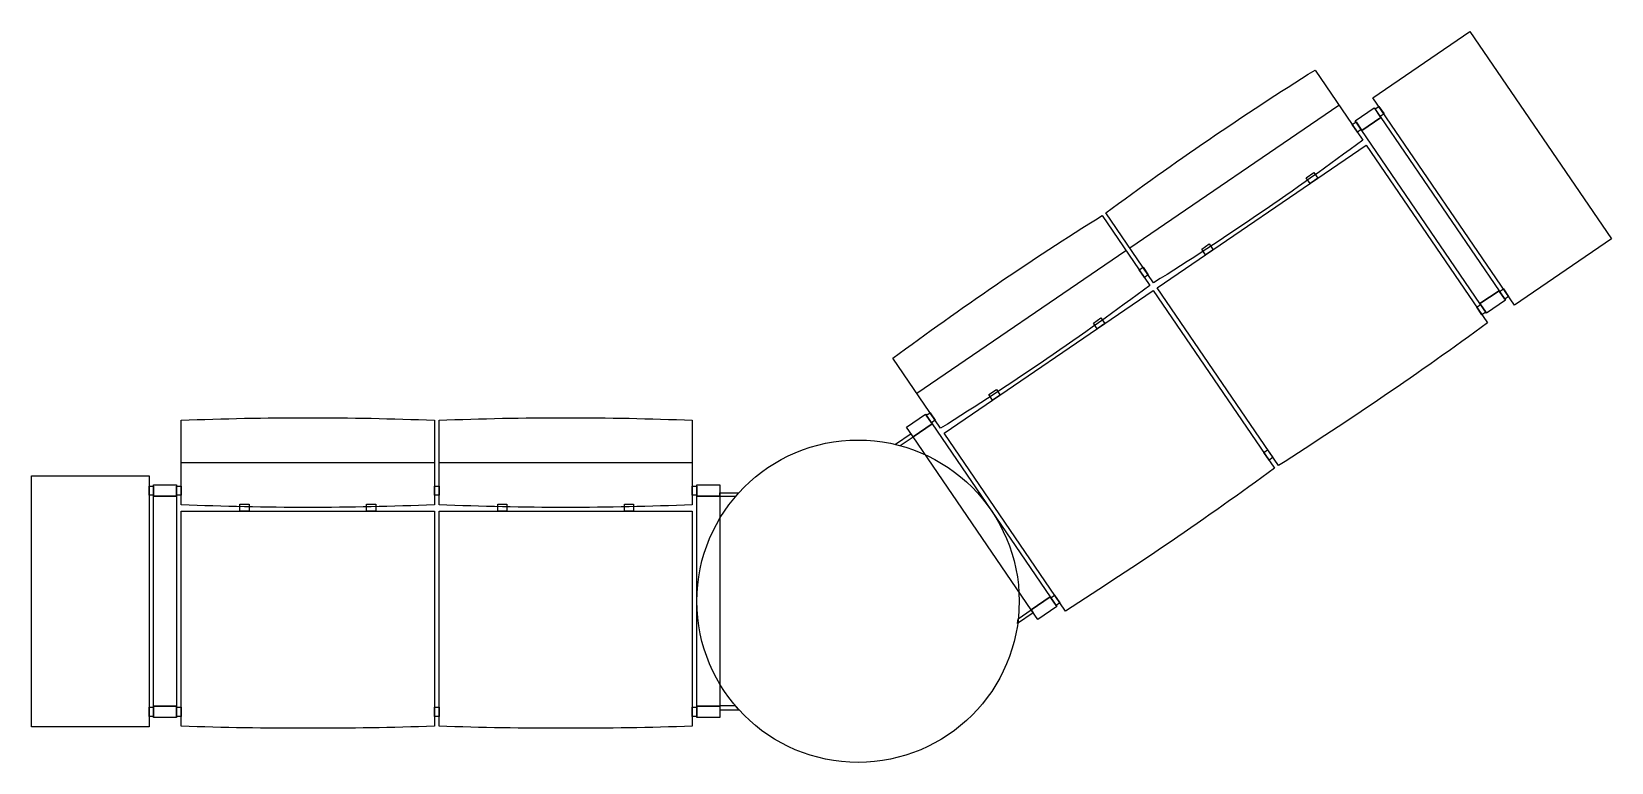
# Model space of a CAD drawing. Header units: millimetres. Extents: x -1716 to 1716, y -794 to 794.
import ezdxf

# ---------------------------------------------------------------- set-up
doc = ezdxf.new("R2010")
doc.units = ezdxf.units.MM
doc.header["$LTSCALE"] = 0.001

msp = doc.modelspace()

# ---------------------------------------------------------------- linework, layer by layer
for points in [[(1197.7, 649.7), (1408.4, 793.5), (1715.6, 343.4), (1505, 199.6), (1197.7, 649.7)], [(669.5, 323.9), (1123.8, 633.9)], [(1159.3, 599.6), (1200.6, 627.8), (1214.7, 607.2), (1173.4, 579), (1159.3, 599.6)], [(1152.6, 591.7), (1160.9, 597.3), (1172.1, 580.8), (1163.9, 575.2), (1152.6, 591.7)], [(1173.4, 579), (1214.7, 607.2), (1471.5, 230.9), (1430.2, 202.7), (1173.4, 579)], [(1052.9, 476.1), (1069.5, 487.4), (1077.9, 475), (1061.4, 463.7), (1052.9, 476.1)], [(207, 8.2), (661.2, 318.2)], [(825.8, 321.1), (842.3, 332.3), (850.8, 319.9), (834.3, 308.7), (825.8, 321.1)], [(690.1, 276), (698.3, 281.6), (709.6, 265.1), (701.4, 259.5), (690.1, 276)], [(1430.2, 202.7), (1471.5, 230.9), (1485.6, 210.3), (1444.3, 182.1), (1430.2, 202.7)], [(590.4, 160.4), (606.9, 171.7), (615.4, 159.3), (598.9, 148), (590.4, 160.4)], [(1423.2, 195.2), (1431.5, 200.9), (1442.7, 184.4), (1434.5, 178.7), (1423.2, 195.2)], [(363.3, 5.4), (379.8, 16.6), (388.2, 4.2), (371.7, -7), (363.3, 5.4)], [(227.5, -39.7), (235.8, -34.1), (247.1, -50.6), (238.8, -56.2), (227.5, -39.7)], [(184.7, -65.7), (226, -37.5), (240.1, -58), (198.8, -86.2), (184.7, -65.7)], [(198.8, -86.2), (240.1, -58), (496.9, -434.3), (455.6, -462.5), (198.8, -86.2)], [(194.4, -79.9), (160.5, -103), (170.9, -105.6), (198.9, -86.5), (194.4, -79.9)], [(960.7, -120.5), (968.9, -114.8), (980.2, -131.3), (972, -137), (960.7, -120.5)], [(-1460.6, -716), (-1715.6, -716), (-1715.6, -171), (-1460.6, -171), (-1460.6, -716)], [(-1390.6, -142.4), (-840.6, -142.4)], [(-830.6, -142.4), (-280.6, -142.4)], [(-1450.6, -190.8), (-1400.6, -190.8), (-1400.6, -215.7), (-1450.6, -215.7), (-1450.6, -190.8)], [(-1400.6, -193.5), (-1390.6, -193.5), (-1390.6, -213.5), (-1400.6, -213.5), (-1400.6, -193.5)], [(-840.6, -193.5), (-830.6, -193.5), (-830.6, -213.5), (-840.6, -213.5), (-840.6, -193.5)], [(-280.6, -193.5), (-270.6, -193.5), (-270.6, -213.5), (-280.6, -213.5), (-280.6, -193.5)], [(-270.6, -190.8), (-220.6, -190.8), (-220.6, -215.7), (-270.6, -215.7), (-270.6, -190.8)], [(-1450.6, -215.7), (-1400.6, -215.7), (-1400.6, -671.3), (-1450.6, -671.3), (-1450.6, -215.7)], [(-1263.1, -232.8), (-1243.1, -232.8), (-1243.1, -247.8), (-1263.1, -247.8), (-1263.1, -232.8)], [(-988.1, -232.8), (-968.1, -232.8), (-968.1, -247.8), (-988.1, -247.8), (-988.1, -232.8)], [(-703.1, -232.8), (-683.1, -232.8), (-683.1, -247.8), (-703.1, -247.8), (-703.1, -232.8)], [(-428.1, -232.8), (-408.1, -232.8), (-408.1, -247.8), (-428.1, -247.8), (-428.1, -232.8)], [(-270.6, -215.7), (-220.6, -215.7), (-220.6, -671.3), (-270.6, -671.3), (-270.6, -215.7)], [(-220.6, -208), (-179.5, -208), (-186.6, -216), (-220.6, -216), (-220.6, -208)], [(455.6, -462.5), (496.9, -434.3), (510.9, -454.9), (469.6, -483.1), (455.6, -462.5)], [(498.1, -436.2), (506.4, -430.5), (517.7, -447), (509.4, -452.7), (498.1, -436.2)], [(459.9, -468.9), (426, -492.1), (427.4, -481.4), (455.4, -462.3), (459.9, -468.9)], [(-1450.6, -671.3), (-1400.6, -671.3), (-1400.6, -696.2), (-1450.6, -696.2), (-1450.6, -671.3)], [(-1400.6, -673.5), (-1390.6, -673.5), (-1390.6, -693.5), (-1400.6, -693.5), (-1400.6, -673.5)], [(-840.6, -673.5), (-830.6, -673.5), (-830.6, -693.5), (-840.6, -693.5), (-840.6, -673.5)], [(-280.6, -673.5), (-270.6, -673.5), (-270.6, -693.5), (-280.6, -693.5), (-280.6, -673.5)], [(-270.6, -671.3), (-220.6, -671.3), (-220.6, -696.2), (-270.6, -696.2), (-270.6, -671.3)], [(-220.6, -679), (-179.5, -679), (-186.6, -671), (-220.6, -671), (-220.6, -679)]]:
    msp.add_lwpolyline(points)
for points in [[(617.7, 399.8, -0.019979), (1071.9, 709.9), (1175.6, 558, -0.019979), (721.3, 247.9), (617.7, 399.8)], [(728.9, 236.8), (1183.2, 546.8), (1446.6, 161, -0.016364), (992.3, -149.1), (728.9, 236.8)], [(155.1, 84.1, -0.019979), (609.4, 394.2), (713.1, 242.3, -0.019979), (258.8, -67.8), (155.1, 84.1)], [(266.4, -78.9), (720.7, 231.1), (984.1, -154.7, -0.016364), (529.8, -464.8), (266.4, -78.9)], [(-1390.6, -50.4, -0.019979), (-840.6, -50.4), (-840.6, -234.3, -0.019979), (-1390.6, -234.3), (-1390.6, -50.4)], [(-830.6, -50.4, -0.019979), (-280.6, -50.4), (-280.6, -234.3, -0.019979), (-830.6, -234.3), (-830.6, -50.4)], [(-1390.6, -247.8), (-840.6, -247.8), (-840.6, -715, -0.016364), (-1390.6, -715), (-1390.6, -247.8)], [(-830.6, -247.8), (-280.6, -247.8), (-280.6, -715, -0.016364), (-830.6, -715), (-830.6, -247.8)]]:
    msp.add_lwpolyline(points, format="xyb")
for points in [[(1202.2, 625.5), (1210.4, 631.2), (1221.7, 614.6), (1213.4, 609)], [(1472.8, 229.1), (1481, 234.7), (1492.3, 218.2), (1484, 212.6)], [(-1450.6, -213.5), (-1460.6, -213.5), (-1460.6, -193.5), (-1450.6, -193.5)], [(-1450.6, -693.5), (-1460.6, -693.5), (-1460.6, -673.5), (-1450.6, -673.5)]]:
    msp.add_lwpolyline(points, close=True)
msp.add_circle((79.4, -443.5), 350)

doc.saveas('drawing.dxf')
